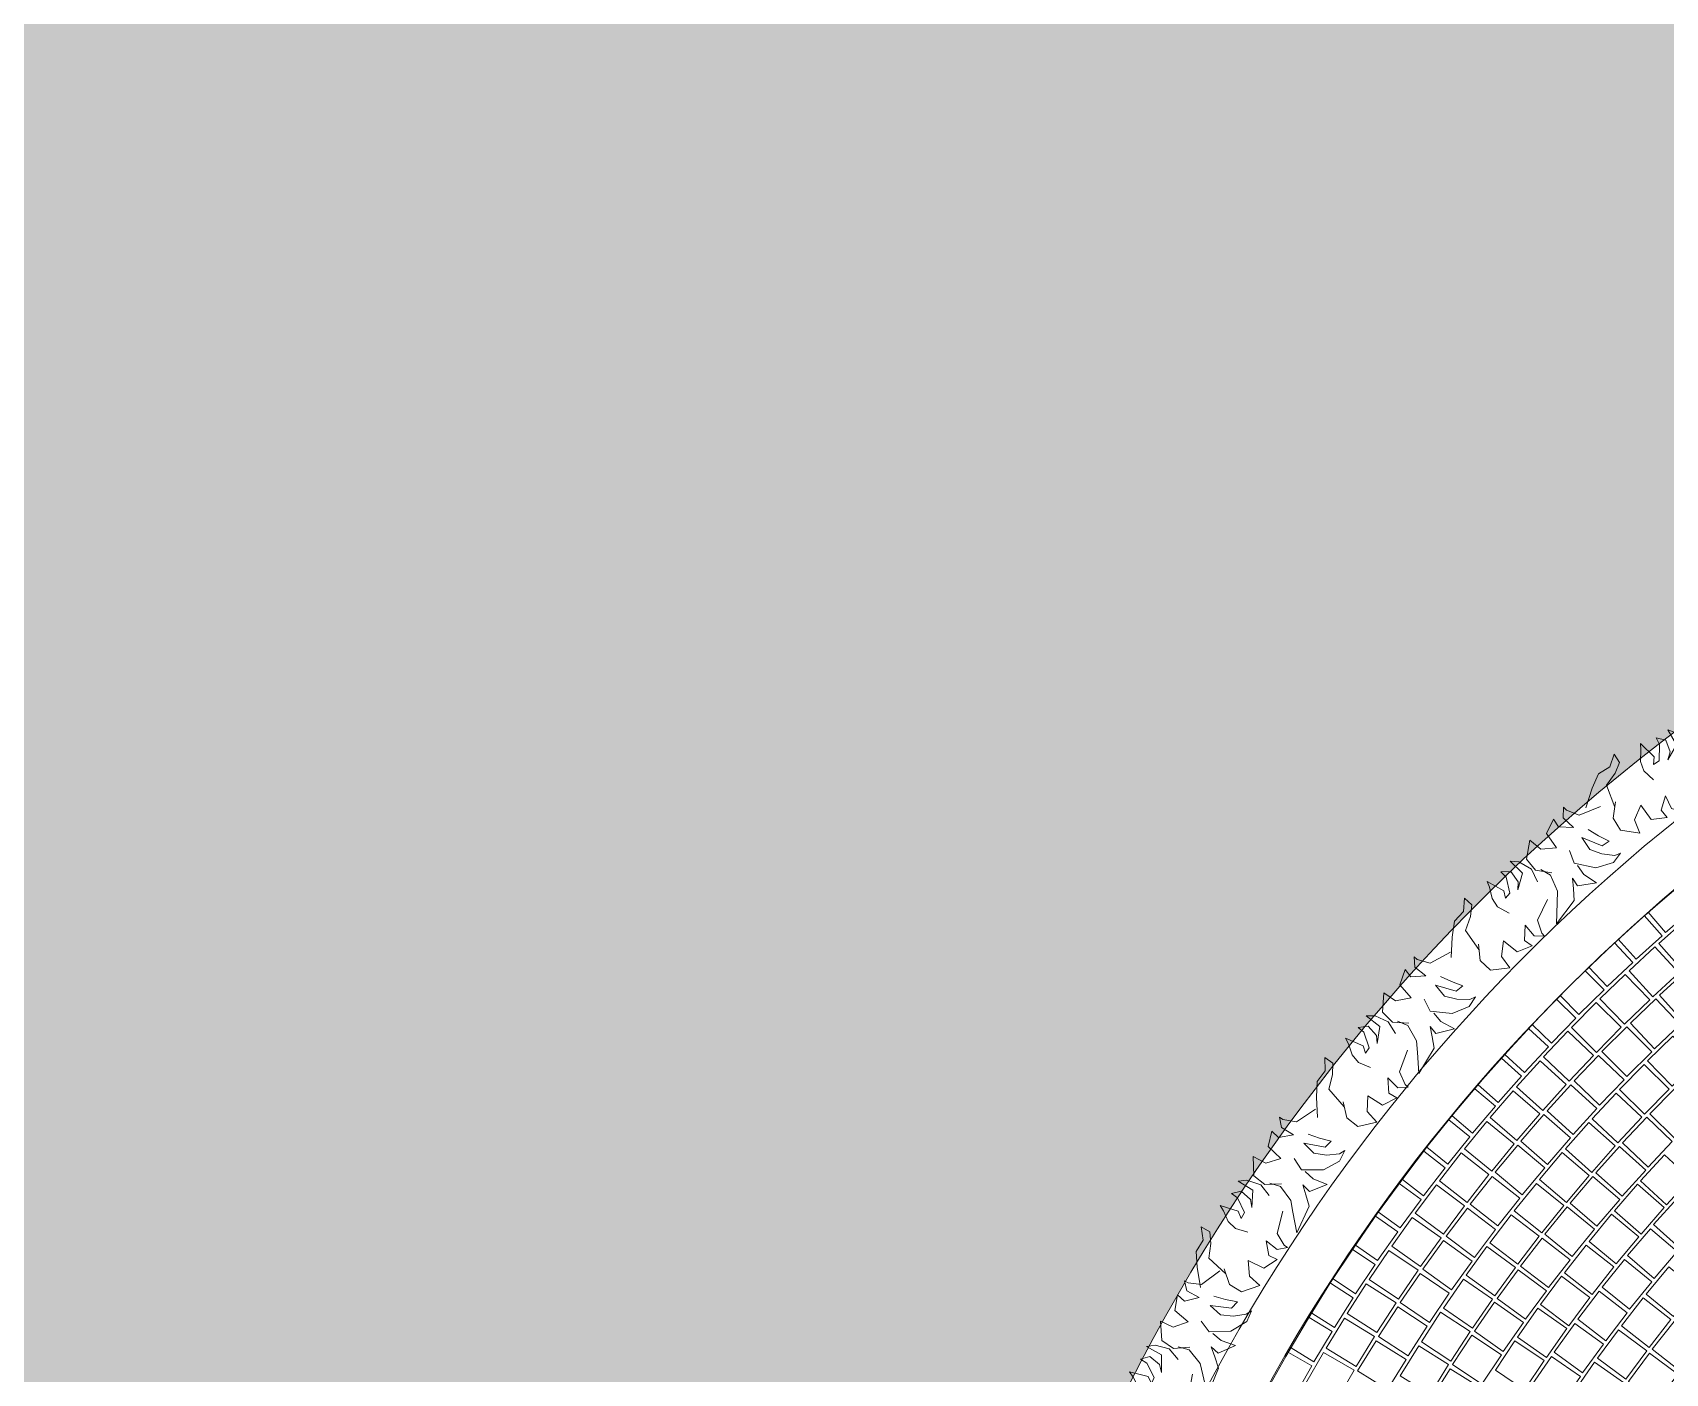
# Model space of a CAD drawing. Header units: millimetres. Extents: x -225363 to 347188, y -782467 to 813415.
# Drawn here: x 11040 to 15672, y 18149 to 21951 of the extents above; entities that cross this region are included whole.
import ezdxf

# ---------------------------------------------------------------- set-up
doc = ezdxf.new("R2010")
doc.units = ezdxf.units.MM
doc.layers.add('Xref SCN', color=8, linetype='Continuous', lineweight=0)

# ---------------------------------------------------------------- blocks, each defined once
blk = doc.blocks.new('A$C2f154b3d')
at = {"layer": 'Xref SCN'}
blk.add_circle((3499.99472096446, 3499.998387015396), 3499.999999999962, dxfattribs=at)
blk = doc.blocks.new('A$Cf999fc33')
at = {"layer": 'Xref SCN', "ltscale": 100}
for points in [[(73.84272275096737, 192.008942775894), (72.93718290980905, 226.0811261450872), (69.76450756634586, 260.7363810978131), (91.2697194244247, 250.3713942577597), (102.2144919480197, 189.5463547789259), (118.9281153751072, 226.3384435711778), (111.2211690265685, 262.1598416908528), (95.54667300335132, 295.1961835560505), (81.42593923630193, 306.0790911481017), (114.3319794384297, 302.4503599841264), (153.8439736538567, 268.1175732889678), (175.0234313544352, 209.4945184811368), (152.6745445868, 178.9859154444421)], [(175.6716537694447, 221.4132675771834), (187.7858553600963, 249.7198859428754), (189.2126018530689, 292.8606113221613), (224.7082458152436, 252.3094897029805), (213.7601873916574, 228.5371423423057), (237.7279872468207, 246.543924699421), (264.545994187938, 266.2347709755995), (347.394166277023, 259.4300785681698), (296.0904387286864, 229.1169280259055), (267.5883678684477, 212.2762888357393), (240.0569876809604, 171.0150798699469), (241.5455991055351, 139.2100320032914)], [(303.2794643251691, 200.6800079972018), (368.0557032255456, 208.1915018513682), (392.6717254957184, 238.1170333045884), (395.5870834132656, 249.4527108171606), (410.7436586844269, 223.8008470429922), (398.5643062624149, 185.8426150837331), (435.6169983805157, 207.7354460309143), (437.4965147939511, 233.8400797256036), (474.2234527547844, 207.474842704949), (468.7803560087923, 158.1157824016409), (509.7842475485522, 176.5753346793354), (524.230735473102, 213.9504950550618), (559.1433078518603, 171.1322379333433), (551.4982264349237, 132.0078628070769), (514.963455068646, 102.7305537688662)], [(-0.002058159559965134, 186.8297352558002), (53.11274907086045, 148.9985190596199), (60.23662383598275, 110.9099854374072), (57.32126591843553, 99.57430792483501), (82.97312969248742, 114.7308831959381), (90.61821110942401, 153.8552583222045), (112.5110420566052, 116.8025662039872), (101.5629836332519, 93.03021884331247), (146.4529237628449, 98.4048788578948), (165.4988335240632, 144.2655096602393), (192.5090070597362, 108.3138098775526), (187.1310611451045, 68.60636316775344), (238.3696378620807, 89.26790011645062), (250.5489902840927, 127.2261320757098), (232.672509589931, 170.4971591179492)], [(393.6391302684788, 129.0990766893956), (396.2287340285257, 92.17668623419013), (384.6976040215231, 66.13720337097766), (361.8307965018321, 43.01307842531241), (350.9478889098391, 28.89234465820482), (347.9055152290966, 82.8508267980651), (363.9057654098142, 98.07255290064495), (345.1856098060962, 100.4699900661362), (312.6020378614776, 67.75940235843882), (307.3543936100323, 47.35518283577403), (291.6147467554547, 70.73991110740462), (304.895091512939, 103.5808004781138), (324.8465411150828, 115.3692479112069), (277.624314651126, 100.9260458865901), (267.6469469002914, 52.73312875028932), (256.4415710505564, 74.95171385491267), (255.0181104575749, 116.4083753151353), (275.6829333060887, 149.7671854379005)], [(526.9473549963441, 111.7339449474239), (501.5528086482082, 50.58643721102271), (460.6140679400414, 41.77849852695363), (430.4279331606813, 27.7880664227996), (425.6982096612919, -0.0006311908946372569), (459.3176231100224, 17.94100033480208), (496.1748627335764, 10.87899050128181), (537.1787542733364, 29.33854277891805), (587.8994102382567, 57.38455781870289)]]:
    blk.add_lwpolyline(points, dxfattribs=at)
blk = doc.blocks.new('*U35')
at = {"layer": 'Xref SCN', "ltscale": 3}
blk.add_lwpolyline([(-50, 50), (50, 50), (50, -50), (-50, -50)], close=True, dxfattribs=at)
blk = doc.blocks.new('*U36')
at = {"layer": 'Xref SCN', "lineweight": -2}
for p, rotation in [((1119739.433691689, 400831.1106899838), 51.65217391304351), ((1119671.633686369, 400741.6157238482), 53.21739130434784)]:
    blk.add_blockref('*U35', p, dxfattribs=dict(at, rotation=rotation))
blk = doc.blocks.new('*U37')
at = {"layer": 'Xref SCN', "ltscale": 3}
blk.add_lwpolyline([(-50, 50), (50, 50), (50, -50), (-50, -50)], close=True, dxfattribs=at)
blk = doc.blocks.new('*U38')
at = {"layer": 'Xref SCN', "lineweight": -2}
for p, rotation in [((1119722.603878967, 400985.8811134528), 50.5531914893617), ((1119652.08930503, 400897.804228253), 52.08510638297874), ((1119583.954561273, 400807.8737020823), 53.61702127659575), ((1119518.248351937, 400716.1538192935), 55.14893617021278)]:
    blk.add_blockref('*U37', p, dxfattribs=dict(at, rotation=rotation))
blk = doc.blocks.new('*U39')
at = {"layer": 'Xref SCN', "ltscale": 3}
blk.add_lwpolyline([(-50, 50), (50, 50), (50, -50), (-50, -50)], close=True, dxfattribs=at)
blk = doc.blocks.new('*U40')
at = {"layer": 'Xref SCN', "lineweight": -2}
for p, rotation in [((1119743.459172964, 401179.696360094), 47.99999999999999), ((1119669.308912974, 401093.9530496261), 49.49999999999999), ((1119597.428560631, 401006.2980937265), 51.00000000000001), ((1119527.86737914, 400916.7915667235), 52.50000000000002), ((1119460.673042259, 400825.4948119196), 54), ((1119395.89160163, 400732.4703995503), 55.50000000000001)]:
    blk.add_blockref('*U39', p, dxfattribs=dict(at, rotation=rotation))
blk = doc.blocks.new('*U41')
at = {"layer": 'Xref SCN', "ltscale": 3}
blk.add_lwpolyline([(-50, 50), (50, 50), (50, -50), (-50, -50)], close=True, dxfattribs=at)
blk = doc.blocks.new('*U42')
at = {"layer": 'Xref SCN', "lineweight": -2}
for p, rotation in [((1119706.791944401, 401303.1328473818), 47.52000000000003), ((1119632.474055003, 401219.8959348676), 48.96000000000002), ((1119560.271387547, 401134.8176938086), 50.40000000000002), ((1119490.229546785, 401047.9518614455), 51.84000000000002), ((1119422.392772645, 400959.3533040998), 53.27999999999999), ((1119356.803912287, 400869.0779825193), 54.72000000000001), ((1119293.504393042, 400777.182916532), 56.16000000000002)]:
    blk.add_blockref('*U41', p, dxfattribs=dict(at, rotation=rotation))
blk = doc.blocks.new('*U43')
at = {"layer": 'Xref SCN', "ltscale": 3}
blk.add_lwpolyline([(-50, 50), (50, 50), (50, -50), (-50, -50)], close=True, dxfattribs=at)
blk = doc.blocks.new('*U44')
at = {"layer": 'Xref SCN', "lineweight": -2}
for p, rotation in [((1119732.972469458, 401490.7879785192), 45.17647058823531), ((1119655.460323119, 401409.7890932641), 46.58823529411768), ((1119579.967311359, 401326.9050934929), 48.00000000000002), ((1119506.539265687, 401242.1862977541), 49.41176470588236), ((1119435.220763978, 401155.6841384934), 50.82352941176473), ((1119366.055103414, 401067.4511308295), 52.23529411764709), ((1119299.084274194, 400977.5408406724), 53.64705882352944), ((1119234.348934041, 400886.0078522035), 55.0588235294118), ((1119171.888383527, 400792.9077347381), 56.47058823529413), ((1119111.740542203, 400698.2970089892), 57.88235294117649)]:
    blk.add_blockref('*U43', p, dxfattribs=dict(at, rotation=rotation))
blk = doc.blocks.new('*U45')
at = {"layer": 'Xref SCN', "ltscale": 3}
blk.add_lwpolyline([(-50, 50), (50, 50), (50, -50), (-50, -50)], close=True, dxfattribs=at)
blk = doc.blocks.new('*U46')
at = {"layer": 'Xref SCN', "lineweight": -2}
for p, rotation in [((1119726.287223411, 401639.346336392), 44.30769230769231), ((1119646.659028404, 401559.7181413845), 45.69230769230771), ((1119568.978199126, 401478.1890812709), 47.07692307692307), ((1119493.290098994, 401394.8067667265), 48.46153846153846), ((1119419.638927728, 401309.619890675), 49.84615384615384), ((1119348.067695537, 401222.678199853), 51.23076923076922), ((1119278.618198005, 401134.0324657597), 52.61538461538462), ((1119211.330991684, 401043.7344550074), 54), ((1119146.245370407, 400951.8368990916), 55.38461538461539), ((1119083.399342344, 400858.3934635972), 56.76923076923077), ((1119022.829607805, 400763.458716859), 58.15384615384617)]:
    blk.add_blockref('*U45', p, dxfattribs=dict(at, rotation=rotation))
blk = doc.blocks.new('*U47')
at = {"layer": 'Xref SCN', "ltscale": 3}
blk.add_lwpolyline([(-50, 50), (50, 50), (50, -50), (-50, -50)], close=True, dxfattribs=at)
blk = doc.blocks.new('*U48')
at = {"layer": 'Xref SCN', "lineweight": -2}
for p, rotation in [((1119760.34481463, 401823.0247450477), 42.1132075471698), ((1119677.836953929, 401745.6725185754), 43.47169811320756), ((1119597.186143643, 401666.3859445692), 44.83018867924528), ((1119518.437721145, 401585.2095935072), 46.18867924528303), ((1119441.635954397, 401502.1890981951), 47.54716981132075), ((1119366.824017056, 401417.3711281127), 48.90566037735848), ((1119294.043964211, 401330.8033631803), 50.26415094339622), ((1119223.336708738, 401242.5344669544), 51.62264150943395), ((1119154.741998301, 401152.6140592727), 52.98113207547171), ((1119088.298393011, 401061.0926883603), 54.33962264150942), ((1119024.043243748, 400968.0218024143), 55.69811320754715), ((1118962.012671164, 400873.4537206824), 57.05660377358489), ((1118902.241545378, 400777.441604052), 58.41509433962263)]:
    blk.add_blockref('*U47', p, dxfattribs=dict(at, rotation=rotation))
blk = doc.blocks.new('*U49')
at = {"layer": 'Xref SCN', "ltscale": 3}
blk.add_lwpolyline([(-50, 50), (50, 50), (50, -50), (-50, -50)], close=True, dxfattribs=at)
blk = doc.blocks.new('*U50')
at = {"layer": 'Xref SCN', "lineweight": -2}
for p, rotation in [((1119758.409700356, 401968.9497402742), 41.33333333333334), ((1119674.01802964, 401892.9631386564), 42.66666666666667), ((1119591.417337632, 401815.0334049771), 44.00000000000001), ((1119510.652354062, 401735.2027395617), 45.33333333333333), ((1119431.766814595, 401653.5143721239), 46.66666666666669), ((1119354.803437142, 401570.0125383557), 48.00000000000002), ((1119279.803898729, 401484.7424559732), 49.33333333333334), ((1119206.80881293, 401397.7503002302), 50.66666666666668), ((1119135.857707871, 401309.0831789136), 52.00000000000001), ((1119066.989004827, 401218.789106834), 53.33333333333334), ((1119000.239997416, 401126.9169798242), 54.66666666666665), ((1118935.646831403, 401033.5165482617), 56), ((1118873.244485127, 400938.6383901278), 57.33333333333335), ((1118813.066750559, 400842.333883619), 58.66666666666666), ((1118755.146215003, 400744.6551793244), 60.00000000000001)]:
    blk.add_blockref('*U49', p, dxfattribs=dict(at, rotation=rotation))
blk = doc.blocks.new('*U51')
at = {"layer": 'Xref SCN', "ltscale": 3}
blk.add_lwpolyline([(50, 38.29288959142286), (50, -38.29288959142286), (-50, -38.29288959142286), (-50, 37.69483765627956)], dxfattribs=at)
blk = doc.blocks.new('*U52')
at = {"layer": 'Xref SCN', "lineweight": -2}
for p, rotation in [((1119720.020834112, 402066.042018845), 40.58181818181817), ((1119634.939562229, 401990.5520898749), 41.89090909090908), ((1119551.605136614, 401913.1381007738), 43.19999999999998), ((1119470.061058333, 401833.8404621048), 44.50909090909089), ((1119390.349893881, 401752.7005677075), 45.81818181818178), ((1119312.513252959, 401669.7607730896), 47.1272727272727), ((1119236.591766759, 401585.0643733179), 48.43636363636361), ((1119162.625066747, 401498.6555804172), 49.74545454545453), ((1119090.651763982, 401410.5795002918), 51.05454545454542), ((1119020.709428956, 401320.88210918), 52.36363636363632), ((1118952.834571985, 401229.6102296538), 53.67272727272724), ((1118887.062624146, 401136.8115061778), 54.98181818181817), ((1118823.427918791, 401042.5343802382), 56.29090909090908), ((1118761.963673612, 400946.8280650559), 57.59999999999998), ((1118702.701973313, 400849.7425198972), 58.90909090909089), ((1118645.673752852, 400751.3284239947), 60.2181818181818)]:
    blk.add_blockref('*U51', p, dxfattribs=dict(at, rotation=rotation))
blk = doc.blocks.new('A$C5a1e36a9')
at = {"layer": 'Xref SCN'}
blk.add_circle((5016.627436342184, 5016.625725506747), 5016.625646776831, dxfattribs=at)
for name in ['*U52', '*U50', '*U48', '*U46', '*U44', '*U42', '*U40', '*U38', '*U36']:
    blk.add_blockref(name, (-1117964.722749129, -393288.0294538178), dxfattribs=at)
blk = doc.blocks.new('A$C997e597b')
at = {"layer": 'Xref SCN'}
blk.add_circle((15258.56133056036, 9923.809390316077), 5016.625646776831, dxfattribs=at)
blk = doc.blocks.new('Xref SCN')
at = {"layer": 'Xref SCN', "ltscale": 100}
for p, rotation in [((-3107.501445789807, 4494.873656720292), 222.7300191210859), ((-4051.498370362897, 3726.832754312569), 243.557520685726), ((-4442.809886608957, 3264.173283121801), 249.5910141981333), ((-4716.722430322072, 2796.864729421641), 252.5139467842345)]:
    blk.add_blockref('A$Cf999fc33', p, dxfattribs=dict(at, rotation=rotation))
at = {"layer": 'Xref SCN', "ltscale": 3}
blk.add_blockref('A$C2f154b3d', (-3499.994720964452, -3499.998387015396), dxfattribs=at)
h = blk.add_hatch(dxfattribs=at)
h.set_pattern_fill('CROSS', color=256, scale=30, angle=197)
h.set_pattern_definition([(196.9999999999999, (-1424125.796704574, -442865.0747459244), (-126.4792462612767, -237.8728657606396), [95.24999999999993, -285.7499999999997]), (286.9999999999999, (-1424185.264921013, -442833.454934359), (237.8728657606396, -126.4792462612767), [95.24999999999993, -285.7499999999997])])
edge = h.paths.add_edge_path()
edge.add_line((10158.25248481041, 16567.29161360742), (1851.338825992003, 14451.44343979788))
edge.add_arc((2136.746464633302, 13337.42257832055), 1150.000000000654, 104.3698729064734, 180.3855560689439)
edge.add_line((986.7725019375212, 13329.684030442), (1035.38745512125, 6105.340234971274))
edge.add_arc((2185.361418233575, 6113.078783146311), 1150.000000419184, 180.385556083576, 250.133309335547)
edge.add_arc((-23.55210237688152, -0.07924422139149101), 5350.000000281268, 54.44102472604362, 70.1333093213699, ccw=False)
edge.add_arc((3168.419816109703, 4685.789284040571), 343.1811352010142, 256.3942929210485, 333.3422024317786)
edge.add_arc((7788.188339282695, 2340.315315693876), 4837.894847444187, 44.33072283415328, 153.0645302841241, ccw=False)
edge.add_arc((13743.18888039085, 8157.794208342014), 3487.073147149247, 224.3307228344502, 435.8787816870128)
edge.add_arc((16212.7306757724, 17236.67011801348), 5922.692247420785, 187.7158634724419, 254.1381202870174, ccw=False)
edge.add_arc((10541.85131194201, 16468.33828872615), 199.9999999717396, 187.6327112132098, 187.7158634946018, ccw=False)
edge.add_arc((10194.95235707314, 16421.8504936444), 150.0000000006549, 7.632711191249096, 104.1620853056079)
edge = h.paths.add_edge_path()
edge.add_arc((-13757.86462657561, 9268.2280887509), 1149.999999999663, 104.3599253580993, 180.4403363137304)
edge.add_line((-14907.83066487326, 9259.390059488946), (-14907.8306648724, 2149.033009727815))
edge.add_arc((-13757.86462657403, 2157.871038991669), 1150.000000000405, 180.4403363138248, 270.3855560690533)
edge.add_line((-13750.12607869329, 1007.897076296153), (-6128.956795133097, 1058.860412580692))
edge.add_arc((-6136.702427903992, 2208.823382532624), 1149.989055203435, 270.3859127362743, 340.1336659940865)
edge.add_arc((-23.55170312459495, -0.07963775157440978), 5350.000509182541, 110.6378053248454, 160.1333118404704, ccw=False)
edge.add_arc((-2314.536697075961, 6082.797508539655), 1150.000000000707, 290.637802811165, 360.3855560689717)
edge.add_line((-1164.562734380132, 6090.536056418754), (-1205.642104430852, 12195.0671255059))
edge.add_arc((-2355.616067125199, 12187.32857762662), 1149.999999999226, 0.3855560689807032, 104.3599253581076)
edge.add_line((-2640.83028798044, 13301.39897406491), (-14043.0788474308, 10382.29848518965))
edge = h.paths.add_edge_path()
edge.add_line((-13750.10342724499, -8364.829988773374), (-2217.808474847945, -8287.971851441147))
edge.add_arc((-2225.557910838118, -7138.009647688681), 1149.988314643846, 270.3861024765974, 360.3861024766013)
edge.add_line((-1075.595707085653, -7130.260211698432), (-1082.491659604668, -6105.498722913631))
edge.add_arc((-2232.46562271614, -6113.237271088072), 1150.000000418328, 0.3855560835465677, 70.13330933550203)
edge.add_arc((-23.55210179187861, -0.07924351755855241), 5350.000000579504, 200.6378028130497, 250.133309318957, ccw=False)
edge.add_arc((-6106.428854743411, -2291.063838795871), 1149.999999989781, 20.63780281546618, 90.38555606940805)
edge.add_line((-6114.167402631196, -1141.089876111026), (-13765.59325048783, -1192.053274140098))
edge.add_arc((-13757.84314828146, -2342.014767317753), 1149.987608574801, 90.38613590727235, 180.4409912858983)
edge.add_line((-14907.79669441492, -2350.865846952107), (-14907.83065611986, -7223.695345795784))
edge.add_arc((-13757.86462657333, -7214.856177773401), 1150.000000001009, 180.4403930512026, 270.3855560690091)
edge.add_arc((-13747.7709107266, -8714.815353055687), 349.9931368543271, 90.38184846327579, 90.38555671171002, ccw=False)
at = {"layer": 'Xref SCN'}
blk.add_lwpolyline([(-14129.88317551471, 10721.36338845439, 0.3444527125158599), (-15257.83066487083, 9258.134330647361), (-15257.83066487347, 2147.777280886789, 0.4142135623730951), (-13747.77086847161, 657.9050006926318), (-6126.616370961179, 708.8682377900368, 0.3140891564315452), (-4725.981353644456, 1699.085002228741, -0.2193863282377926), (-1785.847944423251, 4679.056719498094, 0.3140891564315549), (-814.5706587796012, 6092.891266642921), (-855.6500288291572, 12197.42233572983, 0.4875941573709645), (-2727.634616069234, 13640.46387732955), (-14129.88317551518, 10721.36338845427)], format="xyb", dxfattribs=at)
for points in [[(-14092.68132062304, 10576.04985848338, 0.3445545132979574), (-15107.83066487325, 9258.652315044721), (-15107.83066487101, 2148.295265285111, 0.4141069525760988), (-13748.78024427943, 807.9016045230874), (-6127.619409888481, 858.8648841286631, 0.3140891564315449), (-4867.054231183931, 1750.059929614094, -0.2193863282377925), (-1838.716819688605, 4819.430798402171, 0.3140891564315558), (-964.5672626068408, 6091.881890832548), (-1005.646632658958, 12196.41295991945, 0.4875941573709633), (-2690.432761172444, 13495.15034735865)], [(-14043.0788474308, 10382.29848518965, 0.3447201180761721), (-14907.83066487326, 9259.390059488946), (-14907.8306648724, 2149.033009727815, 0.4139335561619094), (-13750.12607869329, 1007.897076296153), (-6128.956795133097, 1058.860412580692, 0.3140891564315328), (-5055.151560766491, 1818.026057974472, -0.2193863282377933), (-1909.208653374633, 5006.596236940852, 0.3140891564315063), (-1164.562734380132, 6090.536056418754), (-1205.642104430852, 12195.0671255059, 0.4875941573709793), (-2640.83028798044, 13301.39897406491)]]:
    blk.add_lwpolyline(points, format="xyb", close=True, dxfattribs=at)
for centre, radius in [((1.455191522836685e-11, 7.821654435247183e-11), 5016.625646776831), ((1.455191522836685e-11, 2.000888343900442e-11), 3499.999999999962)]:
    blk.add_circle(centre, radius, dxfattribs=at)
at = {"layer": 'Xref SCN', "ltscale": 3}
for name, p in [('A$C997e597b', (-15258.56133056035, -9923.809390316057)), ('A$C5a1e36a9', (-5016.627436342169, -5016.625725506727))]:
    blk.add_blockref(name, p, dxfattribs=at)
at = {"layer": 'Xref SCN', "ltscale": 100, "rotation": 237.7024205953893}
blk.add_blockref('A$Cf999fc33', (-3617.048882944262, 4156.785431742455), dxfattribs=at)

msp = doc.modelspace()

# ---------------------------------------------------------------- block references
msp.add_blockref('Xref SCN', (18946.53077138338, 15698.97744072331))

doc.saveas('drawing.dxf')
